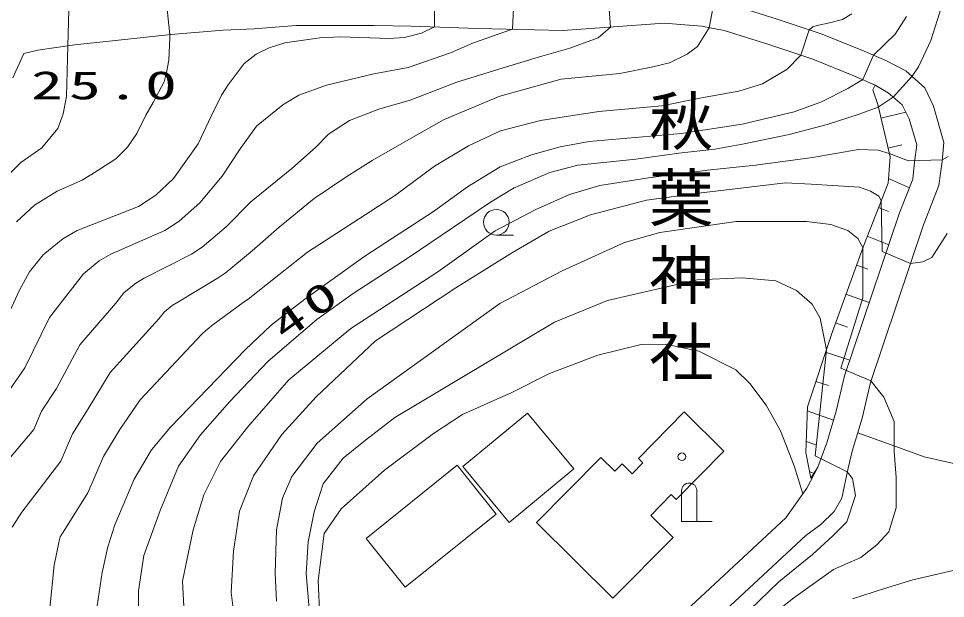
# Model space of a CAD drawing. Units: millimetres on the paper. Extents: x 20 to 1662, y 20 to 574.
# Drawn here: x 89.15 to 107.21, y 156.37 to 167.67 of the extents above; entities that cross this region are included whole.
import ezdxf

# ---------------------------------------------------------------- set-up
doc = ezdxf.new("R2010")
doc.units = ezdxf.units.MM
doc.layers.add('D-SUV', color=8, linetype='Continuous', lineweight=13)
doc.styles.add('@ＭＳ ゴシック', font='')
doc.styles.add('ＭＳ ゴシック', font='')
doc.styles.get('@ＭＳ ゴシック').set_extended_font_data('@MS Gothic')
doc.styles.get('ＭＳ ゴシック').set_extended_font_data('MS Gothic')

msp = doc.modelspace()

# ---------------------------------------------------------------- linework, layer by layer
at = {"layer": 'D-SUV'}
for p, q in [((90.151, 168.587), (90.115, 167.139)), ((97.259, 167.507), (97.261, 168.049)), ((98.779, 167.461), (98.805, 168.007)), ((100.685, 167.505), (100.647, 168.023)), ((102.611, 167.493), (102.707, 168.003)), ((92.099, 167.355), (92.047, 167.853)), ((103.933, 167.661), (103.025, 167.943)), ((105.391, 167.765), (105.205, 167.649)), ((107.143, 167.921), (106.925, 167.241)), ((104.809, 167.369), (103.933, 167.661)), ((104.955, 167.587), (104.711, 167.537)), ((105.205, 167.649), (104.955, 167.587)), ((106.451, 167.711), (106.231, 167.365)), ((93.139, 167.445), (92.119, 167.357)), ((93.743, 167.469), (93.139, 167.445)), ((94.563, 167.535), (93.743, 167.469)), ((95.351, 167.535), (94.563, 167.535)), ((96.083, 167.535), (95.351, 167.535)), ((96.805, 167.525), (96.083, 167.535)), ((98.101, 167.477), (96.805, 167.525)), ((97.259, 167.507), (97.003, 167.385)), ((98.015, 167.195), (98.779, 167.461)), ((99.759, 167.439), (98.101, 167.477)), ((101.733, 167.579), (99.759, 167.439)), ((100.447, 167.295), (100.685, 167.505)), ((102.461, 167.521), (101.733, 167.579)), ((102.379, 167.127), (102.611, 167.493)), ((102.899, 167.439), (102.461, 167.521)), ((103.773, 167.167), (102.899, 167.439)), ((104.393, 166.959), (104.557, 167.453)), ((104.627, 167.509), (104.557, 167.453)), ((104.711, 167.537), (104.627, 167.509)), ((91.041, 167.245), (90.243, 167.157)), ((92.119, 167.357), (91.041, 167.245)), ((92.089, 167.007), (92.105, 167.287)), ((92.105, 167.287), (92.099, 167.355)), ((95.025, 167.297), (94.341, 167.195)), ((95.425, 167.313), (95.025, 167.297)), ((96.377, 167.279), (95.425, 167.313)), ((96.677, 167.301), (96.377, 167.279)), ((97.003, 167.385), (96.677, 167.301)), ((99.893, 167.093), (100.447, 167.295)), ((105.627, 167.035), (104.809, 167.369)), ((106.231, 167.365), (105.809, 166.957)), ((106.925, 167.241), (106.689, 166.731)), ((89.533, 167.057), (89.255, 166.991)), ((90.243, 167.157), (89.533, 167.057)), ((90.115, 167.139), (90.091, 166.149)), ((94.037, 167.101), (93.781, 166.977)), ((94.341, 167.195), (94.037, 167.101)), ((97.571, 167.005), (98.015, 167.195)), ((99.351, 166.939), (99.893, 167.093)), ((102.183, 166.977), (102.379, 167.127)), ((104.627, 166.881), (103.773, 167.167)), ((89.255, 166.991), (89.045, 166.515)), ((92.081, 166.859), (92.089, 167.007)), ((93.781, 166.977), (93.553, 166.793)), ((96.745, 166.719), (97.571, 167.005)), ((98.595, 166.709), (99.351, 166.939)), ((101.835, 166.805), (102.183, 166.977)), ((104.129, 166.685), (104.393, 166.959)), ((105.427, 166.557), (104.627, 166.881)), ((105.603, 166.481), (105.809, 166.957)), ((106.049, 166.853), (105.627, 167.035)), ((92.039, 166.621), (92.081, 166.859)), ((93.553, 166.793), (93.237, 166.379)), ((96.079, 166.593), (96.745, 166.719)), ((97.691, 166.429), (98.595, 166.709)), ((100.869, 166.597), (101.515, 166.731)), ((101.515, 166.731), (101.835, 166.805)), ((103.649, 166.401), (104.129, 166.685)), ((106.443, 166.653), (106.049, 166.853)), ((106.689, 166.731), (106.563, 166.545)), ((91.991, 166.439), (92.039, 166.621)), ((95.157, 166.371), (96.079, 166.593)), ((99.727, 166.487), (100.869, 166.597)), ((105.845, 166.375), (105.427, 166.557)), ((106.195, 166.137), (106.563, 166.545)), ((106.813, 166.319), (106.443, 166.653)), ((91.777, 166.037), (91.991, 166.439)), ((93.237, 166.379), (93.107, 166.177)), ((94.617, 166.179), (95.157, 166.371)), ((96.783, 166.079), (97.691, 166.429)), ((98.533, 166.161), (99.727, 166.487)), ((103.187, 166.259), (103.649, 166.401)), ((105.603, 166.481), (105.313, 166.309)), ((105.797, 166.285), (105.845, 166.375)), ((106.095, 166.221), (105.845, 166.375)), ((105.845, 166.375), (106.095, 166.221)), ((106.977, 165.965), (106.813, 166.319)), ((90.091, 166.149), (90.023, 165.815)), ((93.107, 166.177), (92.909, 165.767)), ((94.301, 165.989), (94.617, 166.179)), ((97.445, 165.701), (98.533, 166.161)), ((102.461, 166.127), (103.187, 166.259)), ((105.313, 166.309), (104.799, 166.047)), ((105.895, 165.993), (105.797, 166.285)), ((106.369, 165.989), (106.095, 166.221)), ((106.095, 166.221), (106.369, 165.989)), ((91.637, 165.789), (91.777, 166.037)), ((93.793, 165.577), (94.301, 165.989)), ((96.173, 165.905), (96.783, 166.079)), ((100.463, 165.859), (101.685, 165.971)), ((101.685, 165.971), (102.461, 166.127)), ((104.799, 166.047), (104.267, 165.853)), ((106.133, 164.975), (105.895, 165.993)), ((105.905, 165.945), (106.195, 166.137)), ((106.507, 165.715), (106.369, 165.989)), ((106.369, 165.989), (106.507, 165.715)), ((107.181, 165.257), (106.977, 165.965)), ((90.023, 165.815), (89.917, 165.527)), ((91.461, 165.433), (91.637, 165.789)), ((95.603, 165.685), (96.173, 165.905)), ((99.323, 165.683), (100.463, 165.859)), ((104.267, 165.853), (103.253, 165.615)), ((105.531, 165.805), (104.911, 165.609)), ((105.905, 165.945), (105.531, 165.805)), ((105.955, 165.731), (106.441, 165.845)), ((92.909, 165.767), (92.651, 165.233)), ((95.193, 165.417), (95.603, 165.685)), ((96.711, 165.291), (97.445, 165.701)), ((98.545, 165.483), (99.323, 165.683)), ((103.253, 165.615), (102.067, 165.429)), ((104.911, 165.609), (104.167, 165.411)), ((106.653, 165.211), (106.507, 165.715)), ((106.507, 165.715), (106.653, 165.211)), ((89.917, 165.527), (89.609, 165.155)), ((91.277, 165.163), (91.461, 165.433)), ((93.475, 165.133), (93.793, 165.577)), ((94.941, 165.159), (95.193, 165.417)), ((97.923, 165.193), (98.545, 165.483)), ((102.067, 165.429), (100.269, 165.275)), ((96.041, 164.907), (96.711, 165.291)), ((100.269, 165.275), (99.709, 165.171)), ((104.167, 165.411), (103.293, 165.231)), ((107.149, 164.887), (107.181, 165.257)), ((89.609, 165.155), (89.199, 164.867)), ((91.049, 164.935), (91.277, 165.163)), ((92.651, 165.233), (92.173, 164.553)), ((93.121, 164.599), (93.475, 165.133)), ((94.481, 164.749), (94.941, 165.159)), ((97.257, 164.795), (97.923, 165.193)), ((99.709, 165.171), (99.147, 165.017)), ((102.719, 165.129), (102.017, 165.047)), ((103.293, 165.231), (102.719, 165.129)), ((104.621, 164.965), (105.519, 165.119)), ((105.519, 165.119), (105.903, 165.105)), ((105.903, 165.105), (106.117, 165.043)), ((106.093, 165.147), (106.363, 165.211)), ((106.611, 164.873), (106.653, 165.211)), ((106.653, 165.211), (106.611, 164.873)), ((90.737, 164.737), (91.049, 164.935)), ((95.533, 164.583), (96.041, 164.907)), ((99.147, 165.017), (98.539, 164.779)), ((101.183, 164.931), (100.051, 164.817)), ((102.017, 165.047), (101.183, 164.931)), ((103.513, 164.813), (104.621, 164.965)), ((106.095, 164.465), (106.133, 164.975)), ((106.117, 165.043), (106.495, 164.897)), ((106.495, 164.897), (107.151, 164.921)), ((107.087, 164.415), (107.149, 164.887)), ((107.151, 164.921), (107.267, 164.985)), ((89.199, 164.867), (88.741, 164.409)), ((90.395, 164.523), (90.737, 164.737)), ((93.679, 164.101), (94.481, 164.749)), ((96.479, 164.217), (97.257, 164.795)), ((98.539, 164.779), (97.903, 164.389)), ((100.051, 164.817), (99.507, 164.669)), ((101.427, 164.565), (102.575, 164.719)), ((102.575, 164.719), (103.513, 164.813)), ((106.579, 164.543), (106.611, 164.873)), ((106.611, 164.873), (106.579, 164.543)), ((89.909, 164.305), (90.395, 164.523)), ((92.173, 164.553), (91.831, 164.229)), ((92.685, 164.083), (93.121, 164.599)), ((94.915, 164.165), (95.533, 164.583)), ((99.507, 164.669), (98.813, 164.371)), ((100.481, 164.417), (101.427, 164.565)), ((106.101, 164.553), (106.511, 164.375)), ((106.317, 163.885), (106.579, 164.543)), ((106.579, 164.543), (106.317, 163.885)), ((97.903, 164.389), (97.239, 163.909)), ((98.813, 164.371), (98.351, 164.091)), ((99.891, 164.241), (100.481, 164.417)), ((104.095, 164.471), (102.513, 164.281)), ((104.597, 164.447), (104.095, 164.471)), ((105.539, 164.385), (104.597, 164.447)), ((105.751, 164.309), (105.539, 164.385)), ((105.613, 163.235), (106.095, 164.465)), ((106.783, 163.651), (107.087, 164.415)), ((89.467, 164.035), (89.909, 164.305)), ((91.831, 164.229), (91.489, 164.007)), ((94.233, 163.609), (94.915, 164.165)), ((94.781, 163.117), (96.479, 164.217)), ((99.221, 163.947), (99.891, 164.241)), ((102.513, 164.281), (101.391, 164.133)), ((105.915, 164.209), (105.751, 164.309)), ((105.961, 164.123), (105.915, 164.209)), ((89.113, 163.707), (89.467, 164.035)), ((91.489, 164.007), (90.299, 163.543)), ((92.281, 163.721), (92.685, 164.083)), ((93.197, 163.613), (93.679, 164.101)), ((98.351, 164.091), (97.609, 163.595)), ((101.391, 164.133), (100.299, 163.849)), ((105.907, 163.989), (106.103, 163.911)), ((105.961, 164.123), (105.977, 163.129)), ((97.239, 163.909), (95.901, 163.039)), ((98.443, 163.533), (99.221, 163.947)), ((100.299, 163.849), (99.493, 163.527)), ((105.247, 160.711), (106.317, 163.885)), ((106.317, 163.885), (105.247, 160.711)), ((92.005, 163.543), (92.281, 163.721)), ((92.729, 163.215), (93.197, 163.613)), ((103.137, 163.717), (101.649, 163.501)), ((104.507, 163.717), (103.137, 163.717)), ((104.977, 163.657), (104.507, 163.717)), ((105.309, 163.541), (104.977, 163.657)), ((105.751, 160.579), (106.783, 163.651)), ((90.299, 163.543), (90.017, 163.381)), ((90.951, 163.077), (92.005, 163.543)), ((93.709, 163.145), (94.233, 163.609)), ((97.609, 163.595), (96.767, 163.019)), ((97.321, 162.735), (98.443, 163.533)), ((98.463, 163.451), (98.798, 163.451)), ((99.493, 163.527), (98.781, 163.113)), ((101.649, 163.501), (100.963, 163.305)), ((105.505, 163.385), (105.309, 163.541)), ((107.245, 163.481), (106.945, 163.017)), ((90.017, 163.381), (89.635, 163.067)), ((100.963, 163.305), (99.747, 162.755)), ((105.605, 163.213), (105.505, 163.385)), ((105.689, 163.429), (106.109, 163.265)), ((90.727, 162.947), (90.951, 163.077)), ((91.605, 162.611), (92.523, 163.081)), ((92.523, 163.081), (92.729, 163.215)), ((93.177, 162.709), (93.709, 163.145)), ((94.223, 162.675), (94.781, 163.117)), ((98.781, 163.113), (97.677, 162.425)), ((105.003, 161.551), (105.613, 163.235)), ((105.605, 163.213), (105.603, 162.231)), ((105.977, 163.129), (106.531, 162.899)), ((89.635, 163.067), (89.371, 162.737)), ((90.421, 162.697), (90.727, 162.947)), ((94.735, 162.205), (95.721, 162.911)), ((96.767, 163.019), (95.673, 162.315)), ((95.901, 163.039), (95.721, 162.911)), ((106.769, 162.929), (106.531, 162.899)), ((106.945, 163.017), (106.769, 162.929)), ((89.371, 162.737), (89.171, 162.381)), ((93.041, 162.619), (93.177, 162.709)), ((95.629, 161.635), (97.321, 162.735)), ((99.747, 162.755), (98.531, 162.117)), ((105.481, 162.867), (105.701, 162.787)), ((90.211, 162.433), (90.421, 162.697)), ((91.437, 162.515), (91.605, 162.611)), ((92.259, 162.147), (93.041, 162.619)), ((93.627, 162.201), (94.223, 162.675)), ((102.373, 162.581), (100.629, 162.179)), ((103.255, 162.621), (102.373, 162.581)), ((103.909, 162.563), (103.255, 162.621)), ((104.311, 162.371), (103.909, 162.563)), ((89.171, 162.381), (88.659, 161.265)), ((89.759, 161.847), (90.211, 162.433)), ((91.207, 162.327), (91.437, 162.515)), ((97.677, 162.425), (96.111, 161.389)), ((104.617, 162.103), (104.311, 162.371)), ((91.049, 162.127), (91.207, 162.327)), ((93.557, 162.157), (93.627, 162.201)), ((94.075, 161.695), (94.735, 162.205)), ((95.673, 162.315), (94.963, 161.805)), ((100.629, 162.179), (99.593, 161.757)), ((105.603, 162.231), (105.173, 160.859)), ((105.275, 162.303), (105.729, 162.139)), ((90.349, 161.311), (91.049, 162.127)), ((91.995, 161.957), (92.147, 162.081)), ((92.147, 162.081), (92.259, 162.147)), ((92.913, 161.681), (93.557, 162.157)), ((98.531, 162.117), (95.949, 160.259)), ((104.771, 161.835), (104.617, 162.103)), ((89.275, 160.865), (89.759, 161.847)), ((90.937, 160.777), (91.889, 161.823)), ((91.889, 161.823), (91.995, 161.957)), ((94.963, 161.805), (94.021, 160.997)), ((104.893, 161.219), (104.771, 161.835)), ((92.795, 161.585), (92.867, 161.645)), ((92.867, 161.645), (92.913, 161.681)), ((93.567, 161.215), (94.075, 161.695)), ((94.419, 160.631), (95.629, 161.635)), ((99.593, 161.757), (96.485, 159.899)), ((105.071, 161.739), (105.305, 161.655)), ((91.525, 160.243), (92.727, 161.519)), ((92.727, 161.519), (92.795, 161.585)), ((104.523, 160.103), (105.003, 161.551)), ((89.893, 160.465), (90.349, 161.311)), ((96.111, 161.389), (94.955, 160.303)), ((100.441, 161.113), (101.285, 161.321)), ((101.285, 161.321), (101.761, 161.325)), ((101.761, 161.325), (102.411, 161.187)), ((92.113, 159.707), (93.567, 161.215)), ((99.501, 160.753), (100.441, 161.113)), ((102.411, 161.187), (103.127, 160.829)), ((104.893, 161.219), (104.675, 159.151)), ((104.877, 161.171), (105.351, 161.015)), ((94.021, 160.997), (93.263, 160.205)), ((89.001, 160.461), (89.275, 160.865)), ((90.509, 160.065), (90.937, 160.777)), ((98.767, 160.387), (99.501, 160.753)), ((103.127, 160.829), (103.399, 160.563)), ((105.173, 160.859), (105.761, 160.611)), ((93.621, 159.717), (94.419, 160.631)), ((103.399, 160.563), (103.723, 160.137)), ((104.689, 160.601), (104.937, 160.519)), ((105.085, 160.019), (105.247, 160.711)), ((105.247, 160.711), (105.085, 160.019)), ((105.587, 159.885), (105.751, 160.579)), ((106.015, 160.291), (105.761, 160.611)), ((89.603, 160.019), (89.893, 160.465)), ((97.803, 159.955), (98.767, 160.387)), ((91.127, 159.665), (91.525, 160.243)), ((93.263, 160.205), (92.701, 159.561)), ((94.955, 160.303), (94.287, 159.567)), ((95.949, 160.259), (94.973, 159.399)), ((106.211, 159.821), (106.015, 160.291)), ((89.453, 159.665), (89.603, 160.019)), ((90.205, 159.579), (90.509, 160.065)), ((101.231, 159.101), (102.123, 160.005)), ((102.123, 160.005), (102.897, 159.239)), ((103.723, 160.137), (103.999, 159.637)), ((104.493, 159.217), (104.523, 160.103)), ((104.521, 160.029), (105.033, 159.843)), ((104.901, 159.405), (105.085, 160.019)), ((105.085, 160.019), (104.901, 159.405)), ((96.485, 159.899), (95.911, 159.459)), ((97.237, 159.583), (97.803, 159.955)), ((97.813, 158.941), (99.073, 159.985)), ((99.073, 159.985), (99.975, 158.895)), ((105.395, 159.241), (105.587, 159.885)), ((106.211, 159.235), (106.211, 159.821)), ((88.379, 158.391), (89.453, 159.665)), ((90.807, 159.137), (91.127, 159.665)), ((91.743, 159.265), (92.113, 159.707)), ((93.089, 159.039), (93.621, 159.717)), ((89.979, 159.045), (90.205, 159.579)), ((92.701, 159.561), (92.271, 158.951)), ((94.287, 159.567), (93.735, 158.763)), ((95.911, 159.459), (95.477, 159.105)), ((96.281, 158.869), (97.237, 159.583)), ((103.999, 159.637), (104.267, 158.959)), ((106.245, 159.335), (105.503, 159.599)), ((94.973, 159.399), (94.479, 158.751)), ((104.501, 159.429), (104.689, 159.363)), ((104.729, 158.933), (104.901, 159.405)), ((104.901, 159.405), (104.729, 158.933)), ((106.799, 159.133), (106.245, 159.335)), ((90.505, 158.427), (90.807, 159.137)), ((91.409, 158.697), (91.743, 159.265)), ((95.477, 159.105), (95.087, 158.603)), ((99.247, 157.851), (100.499, 159.117)), ((100.499, 159.117), (100.771, 158.849)), ((101.319, 159.015), (101.231, 159.101)), ((102.897, 159.239), (101.967, 158.301)), ((104.593, 158.713), (104.493, 159.217)), ((104.675, 159.151), (105.301, 158.839)), ((105.317, 158.909), (105.395, 159.241)), ((106.251, 158.727), (106.211, 159.235)), ((107.577, 158.953), (106.799, 159.133)), ((89.219, 158.053), (89.979, 159.045)), ((92.271, 158.951), (91.913, 158.085)), ((92.765, 158.389), (93.089, 159.039)), ((95.925, 157.543), (97.697, 158.967)), ((97.697, 158.967), (98.461, 158.017)), ((98.715, 157.851), (97.813, 158.941)), ((100.771, 158.849), (100.915, 158.997)), ((100.915, 158.997), (101.111, 158.803)), ((101.111, 158.803), (101.319, 159.015)), ((104.267, 158.959), (104.433, 158.413)), ((104.509, 158.523), (104.729, 158.933)), ((104.729, 158.933), (104.593, 158.713)), ((93.735, 158.763), (93.459, 158.073)), ((94.479, 158.751), (94.297, 158.329)), ((95.437, 158.117), (96.281, 158.869)), ((99.975, 158.895), (98.715, 157.851)), ((104.569, 158.837), (104.663, 158.809)), ((105.191, 158.327), (105.317, 158.909)), ((105.405, 158.707), (105.301, 158.839)), ((91.033, 157.807), (91.409, 158.697)), ((95.087, 158.603), (94.911, 158.063)), ((105.461, 158.381), (105.405, 158.707)), ((106.251, 158.139), (106.251, 158.727)), ((90.059, 157.717), (90.505, 158.427)), ((92.557, 157.711), (92.765, 158.389)), ((101.871, 158.395), (101.471, 157.991)), ((101.967, 158.301), (101.871, 158.395)), ((102.071, 158.471), (102.071, 157.871)), ((102.371, 157.871), (102.371, 158.471)), ((104.101, 157.945), (104.509, 158.523)), ((105.289, 157.863), (105.461, 158.381)), ((94.297, 158.329), (94.183, 157.709)), ((105.045, 158.069), (105.191, 158.327)), ((89.029, 157.763), (89.219, 158.053)), ((91.913, 158.085), (91.595, 157.209)), ((93.459, 158.073), (93.343, 157.291)), ((94.911, 158.063), (94.799, 157.473)), ((95.111, 157.635), (95.437, 158.117)), ((98.461, 158.017), (96.687, 156.593)), ((104.783, 157.813), (105.045, 158.069)), ((106.113, 157.669), (106.251, 158.139)), ((100.735, 156.379), (99.247, 157.851)), ((101.471, 157.991), (101.905, 157.563)), ((101.701, 155.715), (104.101, 157.945)), ((102.071, 157.871), (102.671, 157.871)), ((105.021, 157.595), (105.289, 157.863)), ((89.963, 157.571), (90.059, 157.717)), ((90.897, 157.379), (91.033, 157.807)), ((92.351, 156.707), (92.557, 157.711)), ((94.183, 157.709), (94.155, 156.863)), ((104.495, 157.601), (104.783, 157.813)), ((105.879, 157.415), (106.113, 157.669)), ((89.847, 157.023), (89.943, 157.495)), ((89.943, 157.495), (89.963, 157.571)), ((94.799, 157.473), (94.761, 156.859)), ((94.989, 156.721), (95.111, 157.635)), ((96.687, 156.593), (95.925, 157.543)), ((101.905, 157.563), (100.735, 156.379)), ((102.055, 155.335), (104.495, 157.601)), ((104.621, 157.229), (105.021, 157.595)), ((90.785, 156.881), (90.897, 157.379)), ((93.343, 157.291), (93.297, 156.485)), ((105.563, 157.169), (105.879, 157.415)), ((91.595, 157.209), (91.489, 156.519)), ((103.969, 156.697), (104.621, 157.229)), ((105.031, 156.937), (105.563, 157.169)), ((89.751, 156.055), (89.847, 157.023)), ((104.257, 156.387), (105.031, 156.937)), ((106.575, 156.735), (107.733, 157.003)), ((90.631, 155.855), (90.785, 156.881)), ((94.155, 156.863), (94.181, 156.319)), ((94.761, 156.859), (94.823, 156.089)), ((92.411, 155.555), (92.351, 156.707)), ((95.027, 155.997), (94.989, 156.721)), ((102.823, 155.597), (103.969, 156.697)), ((106.009, 156.559), (106.575, 156.735)), ((91.489, 156.519), (91.489, 155.829)), ((93.297, 156.485), (93.435, 155.405)), ((103.551, 155.825), (104.257, 156.387)), ((105.399, 156.365), (106.009, 156.559))]:
    msp.add_line(p, q, dxfattribs=at)
for centre, radius in [((98.463, 163.701), 0.25), ((102.077, 159.133), 0.075)]:
    msp.add_circle(centre, radius, dxfattribs=at)
msp.add_arc((102.221, 158.471), 0.15, 0, 180, dxfattribs=at)

# ---------------------------------------------------------------- texts
at = {"layer": 'D-SUV', "insert": (89.399, 166.089), "char_height": 0.5499, "attachment_point": 7, "style": 'ＭＳ ゴシック'}
msp.add_mtext('\\T1.2;\\W1.65;25.0', dxfattribs=at)
at = {"layer": 'D-SUV', "attachment_point": 7}
for s, insert, char_height, rotation, style in [('\\T1.2;秋葉神社', (101.466, 166.309), 0.9164, 270, '@ＭＳ ゴシック'), ('\\T1.2;\\W1.65;40', (94.343, 161.365), 0.5499, 36, 'ＭＳ ゴシック')]:
    msp.add_mtext(s, dxfattribs=dict(at, insert=insert, char_height=char_height, rotation=rotation, style=style))

doc.saveas('drawing.dxf')
